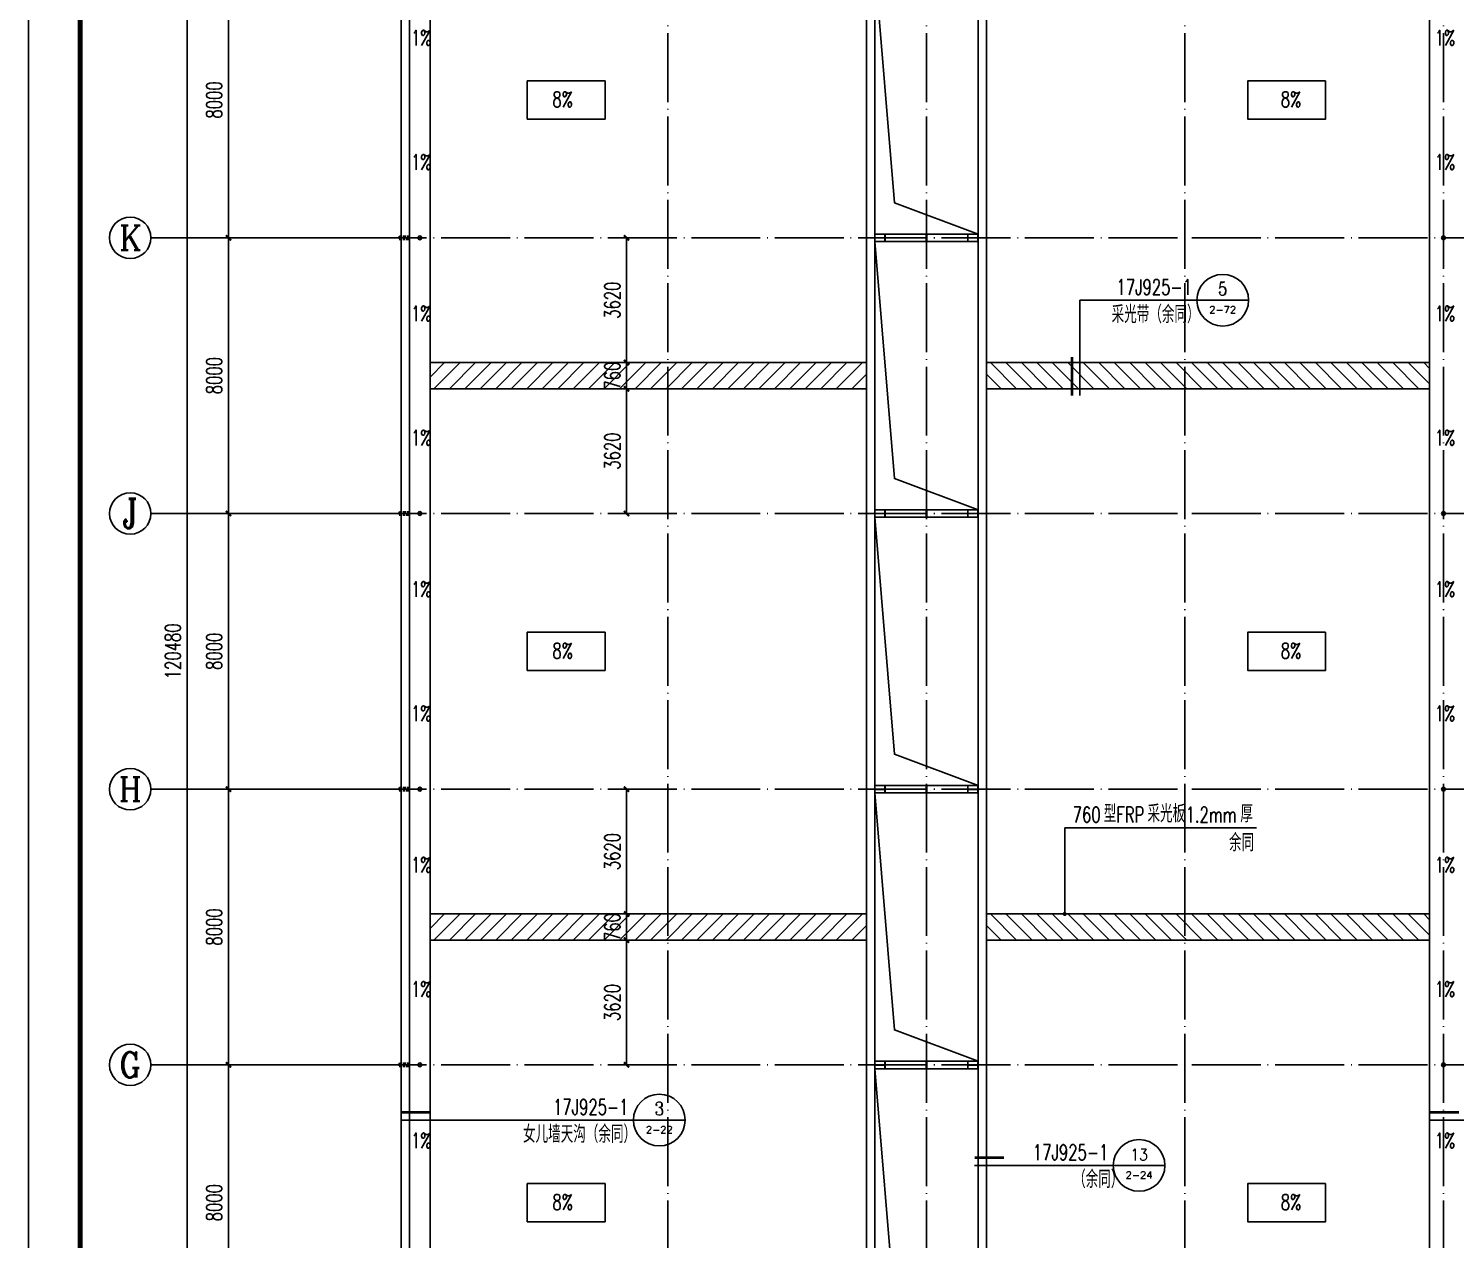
# Model space of a CAD drawing. Extents: x 14591016 to 15383666, y -730593 to -510197.
# Drawn here: x 14869616 to 14911015, y -663709 to -628569 of the extents above; entities that cross this region are included whole.
import ezdxf
from ezdxf.enums import TextEntityAlignment as Align

# ---------------------------------------------------------------- set-up
doc = ezdxf.new("R2010")
doc.units = 0
doc.header["$LTSCALE"] = 1000
doc.header["$MEASUREMENT"] = 0
doc.linetypes.add('DASH', pattern=[0.35, 0.25, -0.1])
doc.linetypes.add('DOTE', pattern=[2.42, 2, -0.2, 0.02, -0.2])
for name, color, linetype in [('AXIS', 3, 'Continuous'), ('AXIS_TEXT', 7, 'Continuous'), ('COLUMN', 2, 'Continuous'), ('DIM_IDEN', 3, 'Continuous'), ('DIM_LEAD', 3, 'Continuous'), ('DIM_SYMB', 3, 'Continuous'), ('DOTE', 1, 'DOTE'), ('PUB_DIM', 3, 'Continuous'), ('PUB_TEXT', 7, 'Continuous'), ('TK', 4, 'Continuous'), ('WALL-PARAPET', 6, 'Continuous'), ('采光带', 4, 'Continuous'), ('雨水管', 4, 'Continuous')]:
    doc.layers.add(name, color=color, linetype=linetype)
doc.styles.add('_TCH_AXIS', font='COMPLEX', dxfattribs={"bigfont": 'GBCBIG'})
doc.styles.add('_TCH_DIM', font='SIMPLEX', dxfattribs={"bigfont": 'GBCBIG'})
doc.styles.add('_TCH_DIM_T3', font='SIMPLEX', dxfattribs={"width": 0.705882, "bigfont": 'GBCBIG'})
doc.styles.add('_TCH_LABEL', font='COMPLEX', dxfattribs={"bigfont": 'GBCBIG'})
doc.styles.add('COMPLEX', font='COMPLEX')
doc.dimstyles.new('_TCH_ARCH&&150', dxfattribs={"dimtxt": 446.25, "dimasz": 150, "dimexe": 375, "dimexo": 450, "dimgap": 189.375, "dimtad": 1, "dimdec": 0, "dimzin": 0, "dimdsep": 46, "dimtxsty": '_TCH_DIM_T3', "dimblk": 'ARCHTICK', "dimcen": 0.09, "dimclrt": 7, "dimazin": 2, "dimtfac": 1, "dimtdec": 0, "dimtix": 1, "dimtmove": 2, "dimatfit": 3, "dimfxl": 0, "dimtolj": 1, "dimtzin": 0, "dimarcsym": 0})

# ---------------------------------------------------------------- blocks, each defined once
blk = doc.blocks.new('A$C0FCD69EC')
at = {"layer": 'COLUMN'}
blk.add_hatch(color=256, dxfattribs=at).paths.add_polyline_path([(300, 180), (294, 180), (294, 94), (6, 94), (6, 180), (0, 180), (0, 0), (6, 0), (6, 86), (294, 86), (294, 0), (300, 0)])
blk.add_lwpolyline([(300, 0), (294, 0), (294, 86), (6, 86), (6, 0), (0, 0), (0, 180), (6, 180), (6, 94), (294, 94), (294, 180), (300, 180)], close=True, dxfattribs=at)
blk = doc.blocks.new('A$C22C4548D')
blk.add_line((0, 10), (300, 10))
blk.add_lwpolyline([(30, 20), (270, 20), (270, 0), (30, 0)], close=True)
blk = doc.blocks.new('GeYuanFrame_38861532', base_point=(20.09, 4.53))
at = {"layer": 'TK'}
blk.add_lwpolyline([(20.09, 4.53), (20.09, 598.53), (1071.09, 598.53), (1071.09, 4.53)], close=True, dxfattribs=at)
at = {"layer": 'TK', "const_width": 1}
blk.add_lwpolyline([(45.09, 588.53), (1061.09, 588.53), (1061.09, 14.53), (45.09, 14.53)], close=True, dxfattribs=at)
blk = doc.blocks.new('_AXISO')
blk.add_circle((0, 0), 0.5)
at = {"layer": 'AXIS_TEXT', "style": 'COMPLEX', "width": 1.041667}
blk.add_attdef('A', text='', height=0.56, dxfattribs=at).set_placement((-0.25, -0.28), (0.25, -0.28), align=Align.FIT)
blk = doc.blocks.new('_ArchTick')
at = {"color": 0, "linetype": 'ByBlock', "const_width": 0.4}
blk.add_lwpolyline([(-0.5, -0.5), (0.5, 0.5)], dxfattribs=at)
blk = doc.blocks.new('*D196')
at = {"layer": 'AXIS', "color": 0, "lineweight": -2}
for p, q in [((14878716, -586403), (14873841, -586403)), ((14874216, -706883), (14874216, -586403)), ((14878716, -706883), (14873841, -706883))]:
    blk.add_line(p, q, dxfattribs=at)
at = {"layer": 'Defpoints', "color": 0}
for p in [(14874216, -586403), (14879166, -586403), (14879166, -706883)]:
    blk.add_point(p, dxfattribs=at)
at = {"layer": 'AXIS', "color": 0, "lineweight": -2, "xscale": 150, "yscale": 150, "zscale": 150}
for p, rotation in [((14874216, -586403), 90), ((14874216, -706883), 270)]:
    blk.add_blockref('_ArchTick', p, dxfattribs=dict(at, rotation=rotation))
at = {"layer": 'AXIS', "color": 7, "insert": (14873804, -646643), "char_height": 446.2, "attachment_point": 5, "rotation": 90, "style": '_TCH_DIM_T3'}
blk.add_mtext('\\A1;120480', dxfattribs=at)
blk = doc.blocks.new('*D203')
at = {"layer": 'AXIS', "color": 0, "lineweight": -2}
for p, q in [((14878716, -658643), (14875041, -658643)), ((14875416, -666643), (14875416, -658643)), ((14878716, -666643), (14875041, -666643))]:
    blk.add_line(p, q, dxfattribs=at)
at = {"layer": 'Defpoints', "color": 0}
for p in [(14875416, -658643), (14879166, -658643), (14879166, -666643)]:
    blk.add_point(p, dxfattribs=at)
at = {"layer": 'AXIS', "color": 0, "lineweight": -2, "xscale": 150, "yscale": 150, "zscale": 150}
for p, rotation in [((14875416, -658643), 90), ((14875416, -666643), 270)]:
    blk.add_blockref('_ArchTick', p, dxfattribs=dict(at, rotation=rotation))
at = {"layer": 'AXIS', "color": 7, "insert": (14875004, -662643), "char_height": 446.2, "attachment_point": 5, "rotation": 90, "style": '_TCH_DIM_T3'}
blk.add_mtext('\\A1;8000', dxfattribs=at)
blk = doc.blocks.new('*D204')
at = {"layer": 'AXIS', "color": 0, "lineweight": -2}
for p, q in [((14878716, -650643), (14875041, -650643)), ((14875416, -658643), (14875416, -650643)), ((14878716, -658643), (14875041, -658643))]:
    blk.add_line(p, q, dxfattribs=at)
at = {"layer": 'Defpoints', "color": 0}
for p in [(14875416, -650643), (14879166, -650643), (14879166, -658643)]:
    blk.add_point(p, dxfattribs=at)
at = {"layer": 'AXIS', "color": 0, "lineweight": -2, "xscale": 150, "yscale": 150, "zscale": 150}
for p, rotation in [((14875416, -650643), 90), ((14875416, -658643), 270)]:
    blk.add_blockref('_ArchTick', p, dxfattribs=dict(at, rotation=rotation))
at = {"layer": 'AXIS', "color": 7, "insert": (14875004, -654643), "char_height": 446.2, "attachment_point": 5, "rotation": 90, "style": '_TCH_DIM_T3'}
blk.add_mtext('\\A1;8000', dxfattribs=at)
blk = doc.blocks.new('*D205')
at = {"layer": 'AXIS', "color": 0, "lineweight": -2}
for p, q in [((14878716, -642643), (14875041, -642643)), ((14875416, -650643), (14875416, -642643)), ((14878716, -650643), (14875041, -650643))]:
    blk.add_line(p, q, dxfattribs=at)
at = {"layer": 'Defpoints', "color": 0}
for p in [(14875416, -642643), (14879166, -642643), (14879166, -650643)]:
    blk.add_point(p, dxfattribs=at)
at = {"layer": 'AXIS', "color": 0, "lineweight": -2, "xscale": 150, "yscale": 150, "zscale": 150}
for p, rotation in [((14875416, -642643), 90), ((14875416, -650643), 270)]:
    blk.add_blockref('_ArchTick', p, dxfattribs=dict(at, rotation=rotation))
at = {"layer": 'AXIS', "color": 7, "insert": (14875004, -646643), "char_height": 446.2, "attachment_point": 5, "rotation": 90, "style": '_TCH_DIM_T3'}
blk.add_mtext('\\A1;8000', dxfattribs=at)
blk = doc.blocks.new('*D206')
at = {"layer": 'AXIS', "color": 0, "lineweight": -2}
for p, q in [((14878716, -634643), (14875041, -634643)), ((14875416, -642643), (14875416, -634643)), ((14878716, -642643), (14875041, -642643))]:
    blk.add_line(p, q, dxfattribs=at)
at = {"layer": 'Defpoints', "color": 0}
for p in [(14875416, -634643), (14879166, -634643), (14879166, -642643)]:
    blk.add_point(p, dxfattribs=at)
at = {"layer": 'AXIS', "color": 0, "lineweight": -2, "xscale": 150, "yscale": 150, "zscale": 150}
for p, rotation in [((14875416, -634643), 90), ((14875416, -642643), 270)]:
    blk.add_blockref('_ArchTick', p, dxfattribs=dict(at, rotation=rotation))
at = {"layer": 'AXIS', "color": 7, "insert": (14875004, -638643), "char_height": 446.2, "attachment_point": 5, "rotation": 90, "style": '_TCH_DIM_T3'}
blk.add_mtext('\\A1;8000', dxfattribs=at)
blk = doc.blocks.new('*D207')
at = {"layer": 'AXIS', "color": 0, "lineweight": -2}
for p, q in [((14878716, -626643), (14875041, -626643)), ((14875416, -634643), (14875416, -626643)), ((14878716, -634643), (14875041, -634643))]:
    blk.add_line(p, q, dxfattribs=at)
at = {"layer": 'Defpoints', "color": 0}
for p in [(14875416, -626643), (14879166, -626643), (14879166, -634643)]:
    blk.add_point(p, dxfattribs=at)
at = {"layer": 'AXIS', "color": 0, "lineweight": -2, "xscale": 150, "yscale": 150, "zscale": 150}
for p, rotation in [((14875416, -626643), 90), ((14875416, -634643), 270)]:
    blk.add_blockref('_ArchTick', p, dxfattribs=dict(at, rotation=rotation))
at = {"layer": 'AXIS', "color": 7, "insert": (14875004, -630643), "char_height": 446.2, "attachment_point": 5, "rotation": 90, "style": '_TCH_DIM_T3'}
blk.add_mtext('\\A1;8000', dxfattribs=at)
blk = doc.blocks.new('*D552')
at = {"layer": 'Defpoints', "color": 0}
for p in [(14886966, -655023), (14888166, -655023), (14888166, -658643)]:
    blk.add_point(p, dxfattribs=at)
at = {"layer": 'PUB_DIM', "color": 0, "lineweight": -2}
for p, q in [((14887716, -655023), (14886591, -655023)), ((14886966, -658643), (14886966, -655023)), ((14887716, -658643), (14886591, -658643))]:
    blk.add_line(p, q, dxfattribs=at)
at = {"layer": 'PUB_DIM', "color": 0, "lineweight": -2, "xscale": 150, "yscale": 150, "zscale": 150}
for p, rotation in [((14886966, -655023), 90), ((14886966, -658643), 270)]:
    blk.add_blockref('_ArchTick', p, dxfattribs=dict(at, rotation=rotation))
at = {"layer": 'PUB_DIM', "color": 7, "insert": (14886554, -656833), "char_height": 446.2, "attachment_point": 5, "rotation": 90, "style": '_TCH_DIM_T3'}
blk.add_mtext('\\A1;3620', dxfattribs=at)
blk = doc.blocks.new('*D553')
at = {"layer": 'Defpoints', "color": 0}
for p in [(14886966, -654263), (14888166, -654263), (14888166, -655023)]:
    blk.add_point(p, dxfattribs=at)
at = {"layer": 'PUB_DIM', "color": 0, "lineweight": -2}
for p, q in [((14887716, -654263), (14886591, -654263)), ((14886966, -654263), (14886966, -654113)), ((14886966, -655023), (14886966, -654263)), ((14887716, -655023), (14886591, -655023)), ((14886966, -655023), (14886966, -655173))]:
    blk.add_line(p, q, dxfattribs=at)
at = {"layer": 'PUB_DIM', "color": 0, "lineweight": -2, "xscale": 150, "yscale": 150, "zscale": 150}
for p, rotation in [((14886966, -654263), 270), ((14886966, -655023), 90)]:
    blk.add_blockref('_ArchTick', p, dxfattribs=dict(at, rotation=rotation))
at = {"layer": 'PUB_DIM', "color": 7, "insert": (14886554, -654643), "char_height": 446.2, "attachment_point": 5, "rotation": 90, "style": '_TCH_DIM_T3'}
blk.add_mtext('\\A1;760', dxfattribs=at)
blk = doc.blocks.new('*D554')
at = {"layer": 'Defpoints', "color": 0}
for p in [(14886966, -650643), (14888166, -650643), (14888166, -654263)]:
    blk.add_point(p, dxfattribs=at)
at = {"layer": 'PUB_DIM', "color": 0, "lineweight": -2}
for p, q in [((14887716, -650643), (14886591, -650643)), ((14886966, -654263), (14886966, -650643)), ((14887716, -654263), (14886591, -654263))]:
    blk.add_line(p, q, dxfattribs=at)
at = {"layer": 'PUB_DIM', "color": 0, "lineweight": -2, "xscale": 150, "yscale": 150, "zscale": 150}
for p, rotation in [((14886966, -650643), 90), ((14886966, -654263), 270)]:
    blk.add_blockref('_ArchTick', p, dxfattribs=dict(at, rotation=rotation))
at = {"layer": 'PUB_DIM', "color": 7, "insert": (14886554, -652453), "char_height": 446.2, "attachment_point": 5, "rotation": 90, "style": '_TCH_DIM_T3'}
blk.add_mtext('\\A1;3620', dxfattribs=at)
blk = doc.blocks.new('*D555')
at = {"layer": 'Defpoints', "color": 0}
for p in [(14886966, -639023), (14888166, -639023), (14888166, -642643)]:
    blk.add_point(p, dxfattribs=at)
at = {"layer": 'PUB_DIM', "color": 0, "lineweight": -2}
for p, q in [((14887716, -639023), (14886591, -639023)), ((14886966, -642643), (14886966, -639023)), ((14887716, -642643), (14886591, -642643))]:
    blk.add_line(p, q, dxfattribs=at)
at = {"layer": 'PUB_DIM', "color": 0, "lineweight": -2, "xscale": 150, "yscale": 150, "zscale": 150}
for p, rotation in [((14886966, -639023), 90), ((14886966, -642643), 270)]:
    blk.add_blockref('_ArchTick', p, dxfattribs=dict(at, rotation=rotation))
at = {"layer": 'PUB_DIM', "color": 7, "insert": (14886554, -640833), "char_height": 446.2, "attachment_point": 5, "rotation": 90, "style": '_TCH_DIM_T3'}
blk.add_mtext('\\A1;3620', dxfattribs=at)
blk = doc.blocks.new('*D556')
at = {"layer": 'Defpoints', "color": 0}
for p in [(14886966, -638263), (14888166, -638263), (14888166, -639023)]:
    blk.add_point(p, dxfattribs=at)
at = {"layer": 'PUB_DIM', "color": 0, "lineweight": -2}
for p, q in [((14887716, -638263), (14886591, -638263)), ((14886966, -638263), (14886966, -638113)), ((14886966, -639023), (14886966, -638263)), ((14887716, -639023), (14886591, -639023)), ((14886966, -639023), (14886966, -639173))]:
    blk.add_line(p, q, dxfattribs=at)
at = {"layer": 'PUB_DIM', "color": 0, "lineweight": -2, "xscale": 150, "yscale": 150, "zscale": 150}
for p, rotation in [((14886966, -638263), 270), ((14886966, -639023), 90)]:
    blk.add_blockref('_ArchTick', p, dxfattribs=dict(at, rotation=rotation))
at = {"layer": 'PUB_DIM', "color": 7, "insert": (14886554, -638643), "char_height": 446.2, "attachment_point": 5, "rotation": 90, "style": '_TCH_DIM_T3'}
blk.add_mtext('\\A1;760', dxfattribs=at)
blk = doc.blocks.new('*D557')
at = {"layer": 'Defpoints', "color": 0}
for p in [(14886966, -634643), (14888166, -634643), (14888166, -638263)]:
    blk.add_point(p, dxfattribs=at)
at = {"layer": 'PUB_DIM', "color": 0, "lineweight": -2}
for p, q in [((14887716, -634643), (14886591, -634643)), ((14886966, -638263), (14886966, -634643)), ((14887716, -638263), (14886591, -638263))]:
    blk.add_line(p, q, dxfattribs=at)
at = {"layer": 'PUB_DIM', "color": 0, "lineweight": -2, "xscale": 150, "yscale": 150, "zscale": 150}
for p, rotation in [((14886966, -634643), 90), ((14886966, -638263), 270)]:
    blk.add_blockref('_ArchTick', p, dxfattribs=dict(at, rotation=rotation))
at = {"layer": 'PUB_DIM', "color": 7, "insert": (14886554, -636453), "char_height": 446.2, "attachment_point": 5, "rotation": 90, "style": '_TCH_DIM_T3'}
blk.add_mtext('\\A1;3620', dxfattribs=at)

msp = doc.modelspace()

# ---------------------------------------------------------------- hatches: boundary and pattern name
at = {"layer": '采光带'}
h = msp.add_hatch(dxfattribs=at)
h.set_pattern_fill('ANSI31', color=250, scale=200, angle=-90, style=0)
h.set_pattern_definition([(225, (14660730.7, 8407956.32), (-224.506403, 224.506403), [])])
h.paths.add_polyline_path([(14893926.1, -639022.5), (14881266.1, -639022.5), (14881266.1, -638262.5), (14893926.1, -638262.5)])
h = msp.add_hatch(dxfattribs=at)
h.set_pattern_fill('ANSI31', color=250, scale=200, angle=-90, style=0)
h.set_pattern_definition([(315, (15130601.58, 8407956.32), (224.506403, 224.506403), [])])
h.paths.add_polyline_path([(14897406.1, -639022.5), (14910266.1, -639022.5), (14910266.1, -638262.5), (14897406.1, -638262.5)])
h = msp.add_hatch(dxfattribs=at)
h.set_pattern_fill('ANSI31', color=250, scale=200, angle=-90, style=0)
h.set_pattern_definition([(225, (14660730.7, 8391956.32), (-224.506403, 224.506403), [])])
h.paths.add_polyline_path([(14893926.1, -655022.5), (14881266.1, -655022.5), (14881266.1, -654262.5), (14893926.1, -654262.5)])
h = msp.add_hatch(dxfattribs=at)
h.set_pattern_fill('ANSI31', color=250, scale=200, angle=-90, style=0)
h.set_pattern_definition([(315, (15130601.58, 8391956.32), (224.506403, 224.506403), [])])
h.paths.add_polyline_path([(14897406.1, -655022.5), (14910266.1, -655022.5), (14910266.1, -654262.5), (14897406.1, -654262.5)])

# ---------------------------------------------------------------- linework, layer by layer
at = {"ltscale": 0.5}
for p, q in [((14881266.1, -706642.5), (14881266.1, -586642.5)), ((14910266.1, -706642.5), (14910266.1, -586642.5))]:
    msp.add_line(p, q, dxfattribs=at)
for points in [[(14880426.1, -586402.5), (14940906.1, -586402.5), (14940906.1, -706882.5), (14880426.1, -706882.5)], [(14880666.1, -586642.5), (14940666.1, -586642.5), (14940666.1, -706642.5), (14880666.1, -706642.5)], [(14884086.3, -630088.6), (14884086.3, -631196.4), (14886343.3, -631196.4), (14886343.3, -630088.6)], [(14907246, -630088.6), (14907246, -631196.4), (14904989, -631196.4), (14904989, -630088.6)], [(14897166.1, -634752.5), (14894166.1, -634752.5), (14894166.1, -634532.5), (14897166.1, -634532.5)], [(14897166.1, -642752.5), (14894166.1, -642752.5), (14894166.1, -642532.5), (14897166.1, -642532.5)], [(14884086.3, -646088.6), (14884086.3, -647196.4), (14886343.3, -647196.4), (14886343.3, -646088.6)], [(14907246, -646088.6), (14907246, -647196.4), (14904989, -647196.4), (14904989, -646088.6)], [(14897166.1, -650752.5), (14894166.1, -650752.5), (14894166.1, -650532.5), (14897166.1, -650532.5)], [(14897166.1, -658752.5), (14894166.1, -658752.5), (14894166.1, -658532.5), (14897166.1, -658532.5)], [(14884086.3, -662088.6), (14884086.3, -663196.4), (14886343.3, -663196.4), (14886343.3, -662088.6)], [(14907246, -662088.6), (14907246, -663196.4), (14904989, -663196.4), (14904989, -662088.6)]]:
    msp.add_lwpolyline(points, close=True)
for points in [[(14894166.1, -626752.5), (14894736.8, -633626.6), (14897166.1, -634532.5)], [(14894166.1, -634752.5), (14894736.8, -641626.6), (14897166.1, -642532.5)], [(14894166.1, -642752.5), (14894736.8, -649626.6), (14897166.1, -650532.5)], [(14894166.1, -650752.5), (14894736.8, -657626.6), (14897166.1, -658532.5)], [(14894166.1, -658752.5), (14894736.8, -665626.6), (14897166.1, -666532.5)]]:
    msp.add_lwpolyline(points)
at = {"linetype": 'DASH', "ltscale": 0.3}
for points in [[(14880666.1, -634692.5), (14880666.1, -634592.5), (14880366.1, -634592.5), (14880366.1, -634692.5)], [(14880666.1, -642692.5), (14880666.1, -642592.5), (14880366.1, -642592.5), (14880366.1, -642692.5)], [(14880666.1, -650692.5), (14880666.1, -650592.5), (14880366.1, -650592.5), (14880366.1, -650692.5)], [(14880666.1, -658692.5), (14880666.1, -658592.5), (14880366.1, -658592.5), (14880366.1, -658692.5)]]:
    msp.add_lwpolyline(points, close=True, dxfattribs=at)
at = {"layer": 'AXIS'}
for p, q in [((14879166.1, -634642.5), (14873166.1, -634642.5)), ((14879166.1, -642642.5), (14873166.1, -642642.5)), ((14879166.1, -650642.5), (14873166.1, -650642.5)), ((14879166.1, -658642.5), (14873166.1, -658642.5))]:
    msp.add_line(p, q, dxfattribs=at)
at = {"layer": 'DIM_IDEN'}
for p, q in [((14900117.9, -636452.5), (14903513.3, -636452.5)), ((14900117.9, -639222.5), (14900117.9, -636452.5)), ((14905013.3, -636452.5), (14903513.3, -636452.5)), ((14880426.1, -660244.8), (14883976.1, -660244.8)), ((14883976.1, -660244.8), (14887167, -660244.8)), ((14888667, -660244.8), (14887167, -660244.8)), ((14910266.1, -660244.8), (14913816.1, -660244.8)), ((14897066.1, -661561.3), (14899396.1, -661561.3)), ((14899396.1, -661561.3), (14901087, -661561.3)), ((14902587, -661561.3), (14901087, -661561.3))]:
    msp.add_line(p, q, dxfattribs=at)
at = {"layer": 'DIM_IDEN', "const_width": 75}
for points in [[(14899892.9, -639222.5), (14899892.9, -638097.5)], [(14880426.1, -660019.8), (14881281.1, -660019.8)], [(14910266.1, -660019.8), (14911121.1, -660019.8)], [(14897066.1, -661336.3), (14897921.1, -661336.3)]]:
    msp.add_lwpolyline(points, dxfattribs=at)
at = {"layer": 'DIM_IDEN'}
for centre in [(14904263.3, -636452.5), (14887917, -660244.8), (14901837, -661561.3)]:
    msp.add_circle(centre, 750, dxfattribs=at)
at = {"layer": 'DIM_LEAD'}
for p, q in [((14899677.6, -654262.5), (14899677.6, -651762.5)), ((14899677.6, -651762.5), (14905245.2, -651762.5))]:
    msp.add_line(p, q, dxfattribs=at)
at = {"layer": 'DIM_LEAD', "const_width": 60}
msp.add_lwpolyline([(14899677.6, -654292.5, 1), (14899677.6, -654232.5, 1)], format="xyb", close=True, dxfattribs=at)
at = {"layer": 'DIM_SYMB'}
for points in [[(14880966.1, -632824.9, 0, 0, 0), (14880966.1, -633889.8, 120, 0, 0), (14880966.1, -634339.8, 0, 0, 0)], [(14910666.1, -632824.9, 0, 0, 0), (14910666.1, -633889.8, 120, 0, 0), (14910666.1, -634339.8, 0, 0, 0)], [(14880966.1, -636460.1, 0, 0, 0), (14880966.1, -635395.2, 120, 0, 0), (14880966.1, -634945.2, 0, 0, 0)], [(14910666.1, -636460.1, 0, 0, 0), (14910666.1, -635395.2, 120, 0, 0), (14910666.1, -634945.2, 0, 0, 0)], [(14880966.1, -640824.9, 0, 0, 0), (14880966.1, -641889.8, 120, 0, 0), (14880966.1, -642339.8, 0, 0, 0)], [(14910666.1, -640824.9, 0, 0, 0), (14910666.1, -641889.8, 120, 0, 0), (14910666.1, -642339.8, 0, 0, 0)], [(14880966.1, -644460.1, 0, 0, 0), (14880966.1, -643395.2, 120, 0, 0), (14880966.1, -642945.2, 0, 0, 0)], [(14910666.1, -644460.1, 0, 0, 0), (14910666.1, -643395.2, 120, 0, 0), (14910666.1, -642945.2, 0, 0, 0)], [(14880966.1, -648824.9, 0, 0, 0), (14880966.1, -649889.8, 120, 0, 0), (14880966.1, -650339.8, 0, 0, 0)], [(14910666.1, -648824.9, 0, 0, 0), (14910666.1, -649889.8, 120, 0, 0), (14910666.1, -650339.8, 0, 0, 0)], [(14880966.1, -652460.1, 0, 0, 0), (14880966.1, -651395.2, 120, 0, 0), (14880966.1, -650945.2, 0, 0, 0)], [(14910666.1, -652460.1, 0, 0, 0), (14910666.1, -651395.2, 120, 0, 0), (14910666.1, -650945.2, 0, 0, 0)], [(14880966.1, -656824.9, 0, 0, 0), (14880966.1, -657889.8, 120, 0, 0), (14880966.1, -658339.8, 0, 0, 0)], [(14910666.1, -656824.9, 0, 0, 0), (14910666.1, -657889.8, 120, 0, 0), (14910666.1, -658339.8, 0, 0, 0)], [(14880966.1, -660460.1, 0, 0, 0), (14880966.1, -659395.2, 120, 0, 0), (14880966.1, -658945.2, 0, 0, 0)], [(14910666.1, -660460.1, 0, 0, 0), (14910666.1, -659395.2, 120, 0, 0), (14910666.1, -658945.2, 0, 0, 0)]]:
    msp.add_lwpolyline(points, format="xyseb", dxfattribs=at)
at = {"layer": 'DOTE'}
for p, q in [((14880666.1, -708142.5), (14880666.1, -585142.5)), ((14888166.1, -708142.5), (14888166.1, -585142.5)), ((14894166.1, -708142.5), (14894166.1, -585142.5)), ((14895666.1, -708142.5), (14895666.1, -585142.5)), ((14897166.1, -708142.5), (14897166.1, -585142.5)), ((14903166.1, -708142.5), (14903166.1, -585142.5)), ((14910666.1, -708142.5), (14910666.1, -585142.5)), ((14879166.1, -634642.5), (14942166.1, -634642.5)), ((14879166.1, -642642.5), (14942166.1, -642642.5)), ((14879166.1, -650642.5), (14942166.1, -650642.5)), ((14879166.1, -658642.5), (14942166.1, -658642.5))]:
    msp.add_line(p, q, dxfattribs=at)
at = {"layer": 'PUB_DIM'}
for points in [[(14885837.1, -631004.7, 0, 0, 0), (14884812.1, -631004.7, 120, 0, 0), (14884362.1, -631004.7, 0, 0, 0)], [(14905495.2, -631004.7, 0, 0, 0), (14906520.2, -631004.7, 120, 0, 0), (14906970.2, -631004.7, 0, 0, 0)], [(14885837.1, -647004.7, 0, 0, 0), (14884812.1, -647004.7, 120, 0, 0), (14884362.1, -647004.7, 0, 0, 0)], [(14905495.2, -647004.7, 0, 0, 0), (14906520.2, -647004.7, 120, 0, 0), (14906970.2, -647004.7, 0, 0, 0)], [(14885837.1, -663004.7, 0, 0, 0), (14884812.1, -663004.7, 120, 0, 0), (14884362.1, -663004.7, 0, 0, 0)], [(14905495.2, -663004.7, 0, 0, 0), (14906520.2, -663004.7, 120, 0, 0), (14906970.2, -663004.7, 0, 0, 0)]]:
    msp.add_lwpolyline(points, format="xyseb", dxfattribs=at)
at = {"layer": 'WALL-PARAPET'}
for p, q in [((14893926.1, -594552.5), (14893926.1, -698732.5)), ((14894166.1, -594552.5), (14894166.1, -698732.5)), ((14897166.1, -594552.5), (14897166.1, -698732.5)), ((14897406.1, -594552.5), (14897406.1, -698732.5))]:
    msp.add_line(p, q, dxfattribs=at)
at = {"layer": '采光带', "color": 4}
for points in [[(14893926.1, -639022.5), (14881266.1, -639022.5), (14881266.1, -638262.5), (14893926.1, -638262.5)], [(14897406.1, -639022.5), (14910266.1, -639022.5), (14910266.1, -638262.5), (14897406.1, -638262.5)], [(14893926.1, -655022.5), (14881266.1, -655022.5), (14881266.1, -654262.5), (14893926.1, -654262.5)], [(14897406.1, -655022.5), (14910266.1, -655022.5), (14910266.1, -654262.5), (14897406.1, -654262.5)]]:
    msp.add_lwpolyline(points, close=True, dxfattribs=at)
at = {"layer": '雨水管'}
for centre in [(14880966.1, -634642.5), (14910666.1, -634642.5), (14880966.1, -642642.5), (14910666.1, -642642.5), (14880966.1, -650642.5), (14910666.1, -650642.5), (14880966.1, -658642.5), (14910666.1, -658642.5)]:
    msp.add_circle(centre, 55, dxfattribs=at)

# ---------------------------------------------------------------- block references
at = {"xscale": 150, "yscale": 150, "zscale": 150, "rotation": 270}
msp.add_blockref('GeYuanFrame_38861532', (14869616.1, -572942.5), dxfattribs=at)
at = {"rotation": 90}
for p in [(14895676.1, -634796.6), (14895676.1, -642796.6), (14895676.1, -650796.6), (14895676.1, -658796.6)]:
    msp.add_blockref('A$C22C4548D', p, dxfattribs=at)
at = {"layer": 'AXIS'}
ref = msp.add_blockref('_AXISO', (14872566.1, -634642.5), dxfattribs=dict(at, xscale=1200, yscale=1200, zscale=1200))
ref.add_attrib('A', 'K', dxfattribs={"layer": 'AXIS_TEXT', "ltscale": 0.5, "height": 711.9, "style": '_TCH_AXIS'}).set_placement((14872244.1, -634998.5), (14872888.2, -634998.5), align=Align.FIT)
ref = msp.add_blockref('_AXISO', (14872566.1, -642642.5), dxfattribs=dict(at, xscale=1200, yscale=1200, zscale=1200))
ref.add_attrib('A', 'J', dxfattribs={"layer": 'AXIS_TEXT', "ltscale": 0.5, "height": 850.4, "style": '_TCH_AXIS'}).set_placement((14872343.4, -643067.7), (14872788.9, -643067.7), align=Align.FIT)
ref = msp.add_blockref('_AXISO', (14872566.1, -650642.5), dxfattribs=dict(at, xscale=1200, yscale=1200, zscale=1200))
ref.add_attrib('A', 'H', dxfattribs={"layer": 'AXIS_TEXT', "ltscale": 0.5, "height": 695.2, "style": '_TCH_AXIS'}).set_placement((14872235.1, -650990.1), (14872897.2, -650990.1), align=Align.FIT)
ref = msp.add_blockref('_AXISO', (14872566.1, -658642.5), dxfattribs=dict(at, xscale=1200, yscale=1200, zscale=1200))
ref.add_attrib('A', 'G', dxfattribs={"layer": 'AXIS_TEXT', "ltscale": 0.5, "height": 728.9, "style": '_TCH_AXIS'}).set_placement((14872253.8, -659007), (14872878.5, -659007), align=Align.FIT)
at = {"layer": 'COLUMN', "xscale": -1}
for p in [(14894466.1, -634732.5), (14897166.1, -634732.5), (14894466.1, -642732.5), (14897166.1, -642732.5), (14894466.1, -650732.5), (14897166.1, -650732.5), (14894466.1, -658732.5), (14897166.1, -658732.5)]:
    msp.add_blockref('A$C0FCD69EC', p, dxfattribs=at)

# ---------------------------------------------------------------- texts
at = {"layer": 'PUB_TEXT', "width": 0.705882}
for s, style, p in [('1%%%', '_TCH_DIM', (14880711.1, -629063.9)), ('1%%%', '_TCH_DIM', (14910411.1, -629063.9)), ('8%', '_TCH_DIM', (14884814.6, -630847.2)), ('8%', '_TCH_DIM', (14905947.7, -630847.2)), ('1%%%', '_TCH_DIM', (14880711.1, -632667.4)), ('1%%%', '_TCH_DIM', (14910411.1, -632667.4)), ('17J925-1', '_TCH_LABEL', (14901180.8, -636295)), ('1%%%', '_TCH_DIM', (14880711.1, -637063.9)), ('1%%%', '_TCH_DIM', (14910411.1, -637063.9)), ('1%%%', '_TCH_DIM', (14880711.1, -640667.4)), ('1%%%', '_TCH_DIM', (14910411.1, -640667.4)), ('1%%%', '_TCH_DIM', (14880711.1, -645063.9)), ('1%%%', '_TCH_DIM', (14910411.1, -645063.9)), ('8%', '_TCH_DIM', (14884814.6, -646847.2)), ('8%', '_TCH_DIM', (14905947.7, -646847.2)), ('1%%%', '_TCH_DIM', (14880711.1, -648667.4)), ('1%%%', '_TCH_DIM', (14910411.1, -648667.4)), ('760', '_TCH_DIM', (14899910.5, -651605)), ('FRP', '_TCH_DIM', (14901179.1, -651605)), ('1.2mm', '_TCH_DIM', (14903184.9, -651605)), ('1%%%', '_TCH_DIM', (14880711.1, -653063.9)), ('1%%%', '_TCH_DIM', (14910411.1, -653063.9)), ('1%%%', '_TCH_DIM', (14880711.1, -656667.4)), ('1%%%', '_TCH_DIM', (14910411.1, -656667.4)), ('17J925-1', '_TCH_LABEL', (14884834.5, -660087.3)), ('1%%%', '_TCH_DIM', (14880711.1, -661063.9)), ('1%%%', '_TCH_DIM', (14910411.1, -661063.9)), ('17J925-1', '_TCH_LABEL', (14898754.5, -661403.8)), ('8%', '_TCH_DIM', (14884814.6, -662847.2)), ('8%', '_TCH_DIM', (14905947.7, -662847.2))]:
    msp.add_text(s, height=446.25, dxfattribs=dict(at, style=style)).set_placement(p)
at = {"layer": 'PUB_TEXT', "style": '_TCH_LABEL'}
for s, height, p, p2 in [('5', 391.5, (14904132.8, -636313.7), (14904393.8, -636313.7)), ('2-72', 204.59, (14903873.7, -636831.6), (14904653, -636831.6)), ('3', 391.5, (14887786.5, -660106), (14888047.5, -660106)), ('2-22', 204.59, (14887527.3, -660623.9), (14888306.7, -660623.9)), ('13', 339.7, (14901586.3, -661414.5), (14902087.8, -661414.5)), ('2-24', 202.68, (14901446.1, -661939), (14902227.9, -661939))]:
    msp.add_text(s, height=height, dxfattribs=at).set_placement(p, p2, align=Align.FIT)
at = {"layer": 'PUB_TEXT'}
for s, height, style, p in [('采光带（余同）', 506.38, '_TCH_LABEL', (14901039.6, -637116.4)), ('型', 506.4, '_TCH_DIM', (14900810.5, -651605)), ('采光板', 506.38, '_TCH_DIM', (14902079.1, -651605)), ('厚', 506.4, '_TCH_DIM', (14904774.9, -651605)), ('余同', 506.38, '_TCH_DIM', (14904445.4, -652445)), ('女儿墙天沟（余同）', 506.38, '_TCH_LABEL', (14883961.7, -660904.7)), ('（余同）', 506.38, '_TCH_LABEL', (14899921.9, -662213.3))]:
    msp.add_text(s, height=height, dxfattribs=dict(at, style=style)).set_placement(p)

# ---------------------------------------------------------------- dimensions: what is measured, and where the dimension line sits
at = {"layer": 'AXIS'}
for p1, p2, distance, text, picture, middle in [((14879166.1, -706882.5), (14879166.1, -586402.5), 4950, '120480', '*D196', (14873803.6, -646642.5)), ((14879166.1, -634642.5), (14879166.1, -626642.5), 3750, '8000', '*D207', (14875003.6, -630642.5)), ((14879166.1, -642642.5), (14879166.1, -634642.5), 3750, '8000', '*D206', (14875003.6, -638642.5)), ((14879166.1, -650642.5), (14879166.1, -642642.5), 3750, '8000', '*D205', (14875003.6, -646642.5)), ((14879166.1, -658642.5), (14879166.1, -650642.5), 3750, '8000', '*D204', (14875003.6, -654642.5)), ((14879166.1, -666642.5), (14879166.1, -658642.5), 3750, '8000', '*D203', (14875003.6, -662642.5))]:
    dim = msp.add_aligned_dim(p1=p1, p2=p2, distance=distance, text=text, dimstyle='_TCH_ARCH&&150', dxfattribs=at)
    dim.commit()
    dim.dimension.update_dxf_attribs({"geometry": picture, "text_midpoint": middle})
at = {"layer": 'PUB_DIM'}
for p1, p2, text, picture, middle in [((14888166.1, -638262.5), (14888166.1, -634642.5), '3620', '*D557', (14886553.6, -636452.5)), ((14888166.1, -639022.5), (14888166.1, -638262.5), '760', '*D556', (14886553.6, -638642.5)), ((14888166.1, -642642.5), (14888166.1, -639022.5), '3620', '*D555', (14886553.6, -640832.5)), ((14888166.1, -654262.5), (14888166.1, -650642.5), '3620', '*D554', (14886553.6, -652452.5)), ((14888166.1, -655022.5), (14888166.1, -654262.5), '760', '*D553', (14886553.6, -654642.5)), ((14888166.1, -658642.5), (14888166.1, -655022.5), '3620', '*D552', (14886553.6, -656832.5))]:
    dim = msp.add_aligned_dim(p1=p1, p2=p2, distance=1200, text=text, dimstyle='_TCH_ARCH&&150', dxfattribs=at)
    dim.commit()
    dim.dimension.update_dxf_attribs({"geometry": picture, "text_midpoint": middle})

doc.saveas('drawing.dxf')
